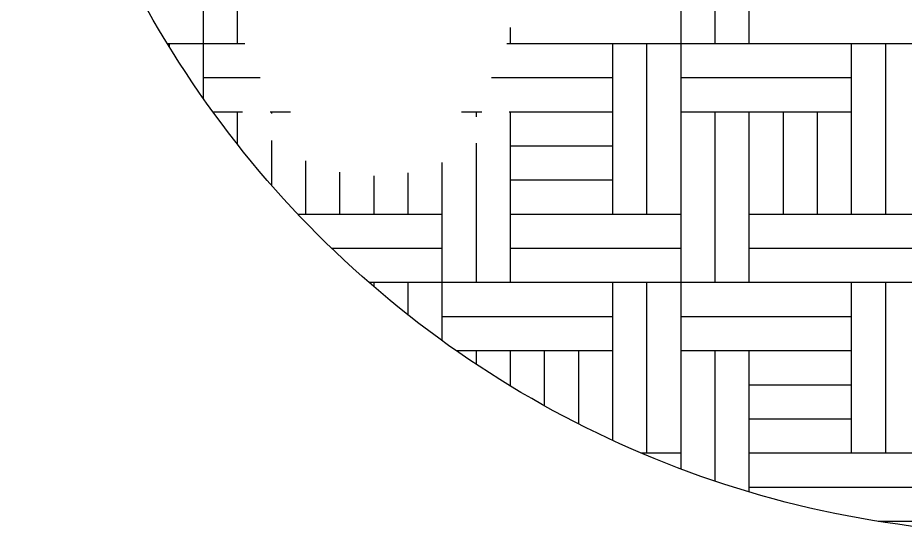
# Model space of a CAD drawing. Header units: millimetres. Extents: x 14753 to 45183, y 5640 to 19518.
# Drawn here: x 41223.3 to 41516.1, y 17926.2 to 18096.4 of the extents above; entities that cross this region are included whole.
import ezdxf

# ---------------------------------------------------------------- set-up
doc = ezdxf.new("R2010")
doc.units = ezdxf.units.MM
for name, pattern in [('DASHDOT2', [0.5, 0.25, -0.125, 0, -0.125]), ('DOT', [0.25, 0, -0.25]), ('HIDDEN', [0.375, 0.25, -0.125])]:
    doc.linetypes.add(name, pattern=pattern)
doc.layers.add('5', color=5, linetype='HIDDEN')
doc.layers.add('tarama', color=253, linetype='Continuous')

# ---------------------------------------------------------------- blocks, each defined once
blk = doc.blocks.new('A$C1A495F32')
at = {"layer": 'tarama', "linetype": 'DOT', "ltscale": 6}
h = blk.add_hatch(dxfattribs=at)
h.set_pattern_fill('PARQUET2', color=256, scale=1.25, style=0, pattern_type=2)
h.set_pattern_definition([(0, (0.4671, 1.4765), (0.875, 0.875), [1.25]), (0, (0.4671, 1.6015), (0.875, 0.875), [0.625, -0.25]), (0, (0.4671, 1.7265), (0.875, 0.875), [0.625, -0.25]), (0, (0.4671, 1.8515), (0.875, 0.875), [0.375, -1.375]), (0, (0.4671, 1.9765), (0.875, 0.875), [0.375, -1.375]), (0, (1.0921, 2.1015), (0.875, 0.875), [0.625, -0.25]), (0, (1.0921, 2.2265), (0.875, 0.875), [0.625, -0.25]), (90, (0.4671, 1.4765), (-0.875, 0.875), [0.625, -0.25]), (90, (0.8421, 1.7265), (-0.875, 0.875), [0.625, -0.25]), (90, (0.9671, 1.7265), (-0.875, 0.875), [0.625, -0.25]), (90, (1.2171, 1.4765), (-0.875, 0.875), [0.625, -0.25]), (90, (1.4671, 1.7265), (-0.875, 0.875), [0.375, -1.375]), (90, (1.5921, 1.7265), (-0.875, 0.875), [0.375, -1.375]), (90, (1.0921, 1.4765), (-0.875, 0.875), [1.25])])
h.paths.add_polyline_path([(6.75, 3.4375), (5.4375, 3.4375), (4.9095, 3.4375), (3.9856, 2.9041, -0.092), (3.7968, 3.4375), (2.5625, 3.4375), (2.5625, 2.9375), (2.5625, 2.3125, -0.414214), (2.1875, 1.9375), (1.8125, 1.9375, -0.236068), (1.6125, 1.5375), (1.6125, 1.4765, 0.087816), (1.7525, 1.6075, -1), (1.8125, 1.5625, -0.5), (0.8125, 1.5625, -1), (0.8725, 1.6075, 0.087816), (1.0125, 1.4765), (1.0125, 1.5375, -0.236068), (0.8125, 1.9375), (0.4671, 1.9375, 0.544238), (6.75, 1.5)])
h.paths.add_polyline_path([(7.2135, 2.3125), (6.9375, 2.3125), (6.9375, 3.4375), (6.75, 3.4375), (6.75, 1.5, 0.062606)])
h.paths.add_polyline_path([(4.9095, 3.4375), (3.7968, 3.4375, 0.092), (3.9856, 2.9041)], flags=16)
at = {"layer": 'tarama', "linetype": 'DASHDOT2', "ltscale": 50}
blk.add_circle((3.75, 3.75), 3.75, dxfattribs=at)

msp = doc.modelspace()

# ---------------------------------------------------------------- block references
at = {"layer": '5', "color": 8, "linetype": 'ByBlock', "xscale": 90.00000000014552, "yscale": 90.00000000014552, "zscale": 90.00000000014552}
msp.add_blockref('A$C1A495F32', (41223.33, 17926.16, -574.2), dxfattribs=at)

doc.saveas('drawing.dxf')
